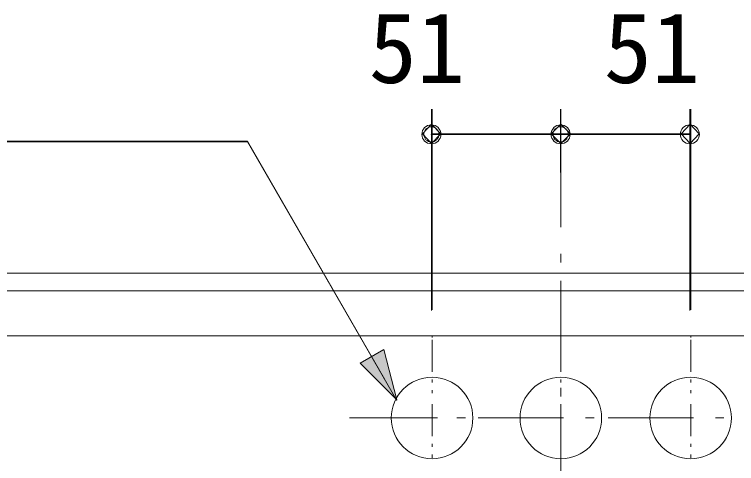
# Model space of a CAD drawing. Units: millimetres, scale not verified. Extents: x -1392 to 1350, y -947 to 991.
# Drawn here: x 343.7 to 628.6, y 247.3 to 424.6 of the extents above; entities that cross this region are included whole.
import ezdxf
from ezdxf.enums import TextEntityAlignment as Align

# ---------------------------------------------------------------- set-up
doc = ezdxf.new("R2010")
doc.units = ezdxf.units.MM
doc.header["$LTSCALE"] = 10
doc.header["$PDMODE"] = 32
doc.header["$PDSIZE"] = 6
doc.layers.add('0-1_レイヤー_1', color=7, linetype='Continuous', lineweight=18)
doc.layers.add('0-7', color=7, linetype='Continuous', lineweight=5)
doc.styles.add('ＭＳ ゴシック', font='')
doc.styles.get('ＭＳ ゴシック').set_extended_font_data('MS Gothic')

msp = doc.modelspace()

# ---------------------------------------------------------------- linework, layer by layer
at = {"layer": '0-1_レイヤー_1', "color": 5}
for p, q in [((508.5, 308.03), (508.5, 387.2)), ((559.3, 362.22), (559.3, 387.2)), ((559.3, 362.22), (559.3, 387.2)), ((610.53, 308.03), (610.53, 387.2)), ((508.5, 377.46), (559.3, 377.46)), ((559.3, 377.46), (610.53, 377.46)), ((277.79, 374.5), (435.69, 374.5)), ((435.69, 374.5), (489.88, 280.52))]:
    msp.add_line(p, q, dxfattribs=at)
at = {"layer": '0-1_レイヤー_1'}
for p, q in [((559.3, 372.38), (559.3, 340.63)), ((559.3, 330.05), (559.3, 326.66)), ((559.3, 319.46), (559.3, 287.71)), ((284.77, 315.44), (834.26, 315.44)), ((816.48, 297.66), (302.55, 297.66)), ((508.5, 297.03), (508.5, 297.87)), ((559.3, 297.03), (559.3, 297.87)), ((610.53, 297.03), (610.53, 297.87)), ((508.5, 283.48), (508.5, 296.18)), ((559.3, 283.48), (559.3, 296.18)), ((610.53, 283.48), (610.53, 296.18)), ((508.5, 279.25), (508.5, 280.52)), ((559.3, 279.25), (559.3, 280.52)), ((610.53, 279.25), (610.53, 280.52)), ((559.3, 277.13), (559.3, 273.74)), ((508.5, 275.01), (508.5, 276.28)), ((559.3, 275.01), (559.3, 276.28)), ((610.53, 275.01), (610.53, 276.28)), ((508.5, 258.08), (508.5, 270.78)), ((559.3, 258.08), (559.3, 270.78)), ((610.53, 258.08), (610.53, 270.78)), ((475.91, 265.28), (510.58, 265.28)), ((518.24, 265.28), (521.63, 265.28)), ((526.71, 265.28), (560.35, 265.28)), ((528.82, 265.28), (540.68, 265.28)), ((559.3, 266.55), (559.3, 234.8)), ((569.04, 265.28), (572.43, 265.28)), ((577.93, 265.28), (611.67, 265.28)), ((579.62, 265.28), (591.9, 265.28)), ((620.26, 265.28), (623.65, 265.28)), ((508.5, 253.85), (508.5, 255.12)), ((559.3, 253.85), (559.3, 255.12)), ((610.53, 253.85), (610.53, 255.12)), ((508.5, 249.61), (508.5, 250.88)), ((559.3, 249.61), (559.3, 250.88)), ((610.53, 249.61), (610.53, 250.88))]:
    msp.add_line(p, q, dxfattribs=at)
at = {"layer": '0-1_レイヤー_1', "color": 5}
for points in [[(511.89, 377.46), (508.29, 381.27), (504.69, 377.46), (508.29, 373.65)], [(563.11, 377.46), (559.3, 381.27), (555.49, 377.46), (559.3, 373.65)], [(563.11, 377.46), (559.3, 381.27), (555.49, 377.46), (559.3, 373.65)], [(613.91, 377.46), (610.31, 381.27), (606.72, 377.46), (610.31, 373.65)], [(494.53, 272.47), (489.45, 292.37), (480.14, 286.87)]]:
    msp.add_lwpolyline(points, close=True, dxfattribs=at)
at = {"layer": '0-1_レイヤー_1'}
msp.add_lwpolyline([(846.75, 167.49), (846.75, 315.65), (846.75, 316.92), (846.32, 318.19), (845.9, 319.46), (845.05, 320.31), (843.78, 321.16), (842.94, 322), (841.66, 322.43), (840.4, 322.43), (278.21, 322.43), (276.94, 322.43), (275.67, 322), (274.82, 321.16), (273.55, 320.31), (273.13, 319.46), (272.28, 318.19), (271.86, 316.92), (271.86, 315.65), (271.86, 167.49)], dxfattribs=at)
for centre in [(508.5, 265.28), (559.3, 265.28), (610.53, 265.28)]:
    msp.add_circle(centre, 16.09, dxfattribs=at)
at = {"layer": '0-7'}
for p, q in [((508.21, 307.74), (508.21, 387.24)), ((559.21, 362.24), (559.21, 387.24)), ((559.21, 362.24), (559.21, 387.24)), ((610.21, 307.74), (610.21, 387.24)), ((508.21, 377.24), (559.21, 377.24)), ((559.21, 377.24), (610.21, 377.24))]:
    msp.add_line(p, q, dxfattribs=at)
msp.add_lwpolyline([(277.64, 374.24), (435.7, 374.24), (494.59, 272.24)], dxfattribs=at)
for centre in [(508.21, 377.24), (559.21, 377.24), (559.21, 377.24), (610.21, 377.24)]:
    msp.add_circle(centre, 3.75, dxfattribs=at)
for p in [(508.21, 377.24), (559.21, 377.24)]:
    msp.add_point(p, dxfattribs=at)
msp.add_solid([(494.59, 272.24), (479.95, 286.88), (489.23, 292.24)], dxfattribs=at)

# ---------------------------------------------------------------- texts
at = {"layer": '0-7', "style": 'ＭＳ ゴシック'}
for p in [(483.52, 389.15), (576.27, 389.15)]:
    msp.add_text('51', height=27.86, dxfattribs=at).set_placement(p, align=Align.BOTTOM_LEFT)

doc.saveas('drawing.dxf')
